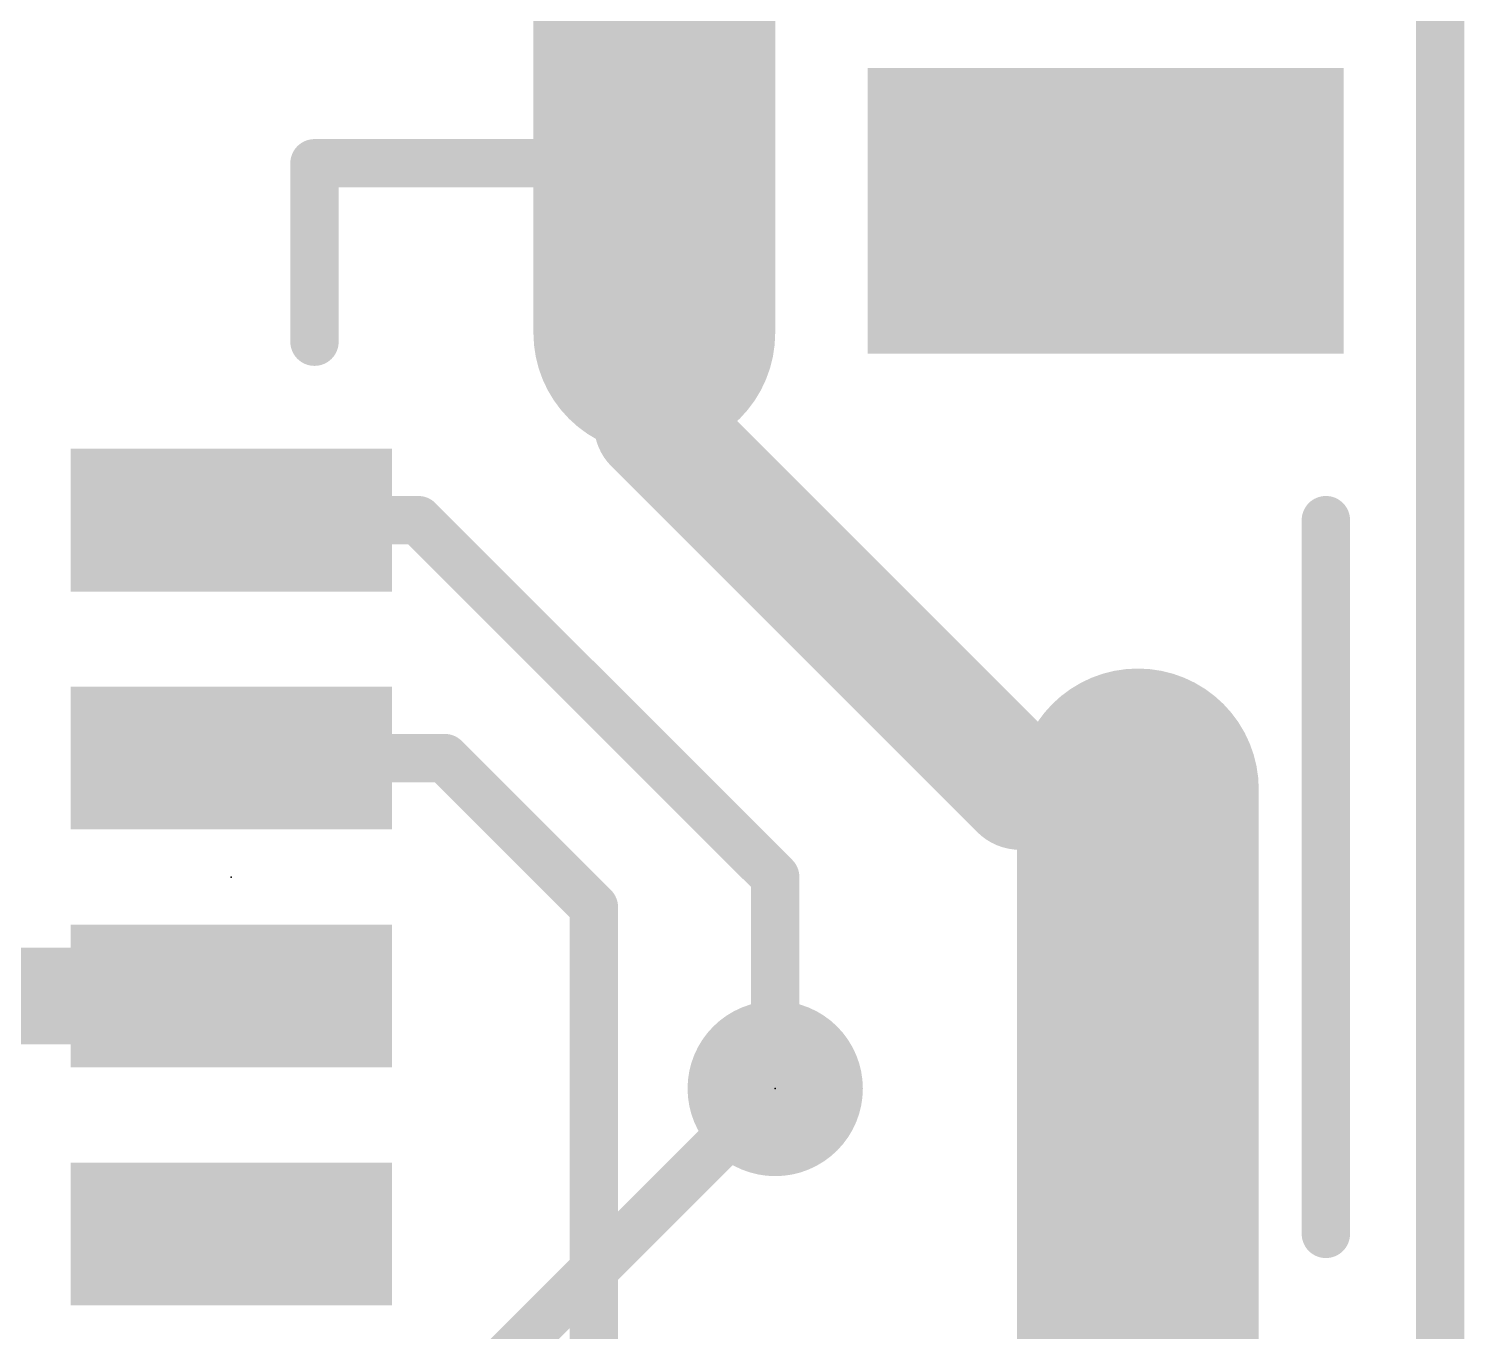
# Model space of a CAD drawing. Extents: x -28.1 to 58.5, y -25.8 to 33.8.
# Drawn here: x 19.47 to 25.5, y 10.79 to 16.27 of the extents above; entities that cross this region are included whole.
import ezdxf

# ---------------------------------------------------------------- set-up
doc = ezdxf.new("R2010")
doc.units = 0
for name, color, linetype in [('1', 12, 'CONTINUOUS'), ('16', 132, 'CONTINUOUS'), ('17', 110, 'CONTINUOUS'), ('18', 110, 'CONTINUOUS'), ('20', 31, 'CONTINUOUS'), ('21', 253, 'CONTINUOUS'), ('23', 53, 'CONTINUOUS')]:
    doc.layers.add(name, color=color, linetype=linetype)

# ---------------------------------------------------------------- blocks, each defined once
blk = doc.blocks.new('RECT')
blk.add_solid([(-0.5, -0.5), (0.5, -0.5), (-0.5, 0.5), (0.5, 0.5)])
blk = doc.blocks.new('ROUNDP')
at = {"const_width": 0.5}
blk.add_lwpolyline([(0, -0.25, 1), (0, 0.25, 1), (0, -0.25)], format="xyb", dxfattribs=at)
blk = doc.blocks.new('ROUNDV')
at = {"const_width": 0.5}
blk.add_lwpolyline([(0, -0.25, 1), (0, 0.25, 1), (0, -0.25)], format="xyb", dxfattribs=at)

msp = doc.modelspace()

# ---------------------------------------------------------------- linework, layer by layer
at = {"layer": '1'}
for points, const_width in [([(25.4, 25.4), (25.4, 0)], 0.2032), ([(22.098, 14.986), (22.098, 17.78)], 1.016), ([(22.098, 14.605), (22.098, 14.986)], 0.508), ([(22.098, 14.605), (23.6347, 13.0683)], 0.508), ([(20.32, 14.2), (21.106, 14.2)], 0.2032), ([(21.106, 14.2), (22.606, 12.7)], 0.2032), ([(20.32, 13.2), (21.217, 13.2)], 0.2032), ([(21.217, 13.2), (21.844, 12.573)], 0.2032), ([(23.6347, 13.0683), (24.13, 13.0683)], 0.508), ([(22.606, 12.7), (22.606, 11.811)], 0.2032), ([(21.844, 12.573), (21.844, 8.89)], 0.2032), ([(20.32, 12.2), (19.042, 12.2)], 0.4064)]:
    msp.add_lwpolyline(points, dxfattribs=dict(at, const_width=const_width))
for points, const_width in [([(21.844, 14.986, 1), (22.352, 14.986)], 0.508), ([(22.225, 14.986, 1), (21.971, 14.986)], 0.254), ([(22.1878, 14.6948, 1), (22.0082, 14.5152)], 0.254), ([(21.971, 14.605, 1), (22.225, 14.605)], 0.254), ([(20.32, 14.2508, 1), (20.32, 14.1492)], 0.1016), ([(21.1419, 14.2359, 1), (21.0701, 14.1641)], 0.1016), ([(21.106, 14.1492, 1), (21.106, 14.2508)], 0.1016), ([(20.32, 13.2508, 1), (20.32, 13.1492)], 0.1016), ([(21.2529, 13.2359, 1), (21.1811, 13.1641)], 0.1016), ([(21.217, 13.1492, 1), (21.217, 13.2508)], 0.1016), ([(23.6347, 13.1953, 1), (23.6347, 12.9413)], 0.254), ([(23.5449, 12.9785, 1), (23.7245, 13.1581)], 0.254), ([(24.13, 12.9413, 1), (24.13, 13.1953)], 0.254), ([(22.6568, 12.7, 1), (22.5552, 12.7)], 0.1016), ([(22.5701, 12.6641, 1), (22.6419, 12.7359)], 0.1016), ([(21.8948, 12.573, 1), (21.7932, 12.573)], 0.1016), ([(21.8081, 12.5371, 1), (21.8799, 12.6089)], 0.1016), ([(20.32, 12.0984, 1), (20.32, 12.3016)], 0.2032), ([(22.5552, 11.811, 1), (22.6568, 11.811)], 0.1016)]:
    msp.add_lwpolyline(points, format="xyb", dxfattribs=dict(at, const_width=const_width))
at = {"layer": '16'}
for points, const_width in [([(25.4, 0), (25.4, 25.4)], 0.2032), ([(24.13, 13.0683), (24.13, 8.763)], 1.016), ([(21.082, 10.287), (22.606, 11.811)], 0.2032)]:
    msp.add_lwpolyline(points, dxfattribs=dict(at, const_width=const_width))
for points, const_width in [([(24.384, 13.0683, 1), (23.876, 13.0683)], 0.508), ([(22.6419, 11.7751, 1), (22.5701, 11.8469)], 0.1016)]:
    msp.add_lwpolyline(points, format="xyb", dxfattribs=dict(at, const_width=const_width))
at = {"layer": '20', "const_width": 0.2032}
msp.add_lwpolyline([(25.4, 0), (25.4, 25.4)], dxfattribs=at)
at = {"layer": '21', "const_width": 0.2032}
for points in [[(20.67, 14.95), (20.67, 15.7)], [(20.67, 15.7), (22.32, 15.7)], [(24.92, 11.2), (24.92, 14.2)]]:
    msp.add_lwpolyline(points, dxfattribs=at)
at = {"layer": '21', "const_width": 0.1016}
for points in [[(20.7208, 15.7, 1), (20.6192, 15.7)], [(20.67, 15.7508, 1), (20.67, 15.6492)], [(22.32, 15.6492, 1), (22.32, 15.7508)], [(20.6192, 14.95, 1), (20.7208, 14.95)], [(24.9708, 14.2, 1), (24.8692, 14.2)], [(24.8692, 11.2, 1), (24.9708, 11.2)]]:
    msp.add_lwpolyline(points, format="xyb", dxfattribs=at)
at = {"layer": '23'}
for p in [(20.32, 12.7), (22.606, 11.811)]:
    msp.add_point(p, dxfattribs=at)

# ---------------------------------------------------------------- block references
at = {"layer": '1', "rotation": 90}
for p, xscale, yscale in [((23.995, 15.5), 1.2, 2), ((20.32, 14.2), 0.6, 1.35), ((20.32, 13.2), 0.6, 1.35), ((20.32, 12.2), 0.6, 1.35), ((20.32, 11.2), 0.6, 1.35)]:
    msp.add_blockref('RECT', p, dxfattribs=dict(at, xscale=xscale, yscale=yscale))
at = {"layer": '17', "xscale": 0.7366, "yscale": 0.7366}
msp.add_blockref('ROUNDP', (22.606, 11.811), dxfattribs=at)
msp.add_blockref('ROUNDP', (22.606, 11.811), dxfattribs=at)
at = {"layer": '18', "xscale": 0.7366, "yscale": 0.7366}
msp.add_blockref('ROUNDV', (24.13, 13.0683), dxfattribs=at)
msp.add_blockref('ROUNDV', (24.13, 13.0683), dxfattribs=at)

doc.saveas('drawing.dxf')
